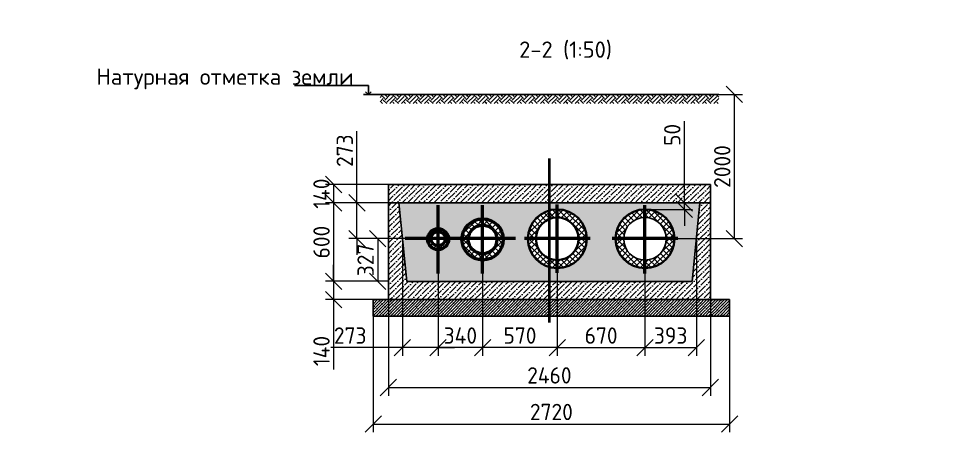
# Model space of a CAD drawing. Header units: metres. Extents: x 1981 to 7362, y 1229 to 3678.
# Drawn here: x 3221.1 to 3364.4, y 2444.3 to 2507.5 of the extents above; entities that cross this region are included whole.
import ezdxf

# ---------------------------------------------------------------- set-up
doc = ezdxf.new("R2010")
doc.units = ezdxf.units.M
doc.styles.add('-ISOCPEUR-', font='isocpeur.ttf')
doc.styles.add('GOST', font='GOST.shx', dxfattribs={"oblique": 15})
doc.styles.get("Standard").update_dxf_attribs({"font": 'GOST Common.ttf'})
doc.dimstyles.new('М 1 к 50', dxfattribs={"dimtxt": 2.5, "dimasz": 2.5, "dimexe": 1.25, "dimexo": 0, "dimgap": 0.6, "dimtad": 1, "dimdec": 0, "dimlfac": 50, "dimdsep": 46, "dimtxsty": 'GOST', "dimblk": 'OBLIQUE', "dimcen": 0, "dimclrd": 256, "dimclre": 256, "dimclrt": 256, "dimazin": 0, "dimtfac": 1, "dimtdec": 0, "dimtmove": 0, "dimatfit": 1, "dimldrblk": 'NONE', "dimfxl": 1.25, "dimlwd": 20, "dimlwe": 20, "dimarcsym": 1})

# ---------------------------------------------------------------- blocks, each defined once
blk = doc.blocks.new('_Oblique')
at = {"color": 0, "linetype": 'ByBlock', "lineweight": -2}
blk.add_line((-0.5, -0.5), (0.5, 0.5), dxfattribs=at)
blk = doc.blocks.new('*D110')
at = {"lineweight": 20, "transparency": 16777216}
for p, q in [((3277.54, 2464.61), (3277.54, 2449.93)), ((3326.74, 2464.61), (3326.74, 2449.93)), ((3277.54, 2451.18), (3326.74, 2451.18))]:
    blk.add_line(p, q, dxfattribs=at)
at = {"layer": 'Defpoints', "color": 0, "lineweight": 50, "transparency": 16777216}
for p in [(3277.54, 2464.61), (3326.74, 2464.61), (3326.74, 2451.18)]:
    blk.add_point(p, dxfattribs=at)
at = {"lineweight": 20, "transparency": 16777216, "xscale": 2.5, "yscale": 2.5, "zscale": 2.5, "rotation": 180}
blk.add_blockref('_Oblique', (3277.54, 2451.18), dxfattribs=at)
at = {"lineweight": 20, "transparency": 16777216, "xscale": 2.5, "yscale": 2.5, "zscale": 2.5}
blk.add_blockref('_Oblique', (3326.74, 2451.18), dxfattribs=at)
at = {"transparency": 16777216, "insert": (3302.14, 2453.03), "char_height": 2.5, "attachment_point": 5}
blk.add_mtext('2460', dxfattribs=at)
blk = doc.blocks.new('_None')
blk = doc.blocks.new('*D111')
at = {"lineweight": 20, "transparency": 16777216}
for p, q in [((3275.23, 2462.09), (3275.23, 2444.34)), ((3329.66, 2462.09), (3329.66, 2444.34)), ((3275.23, 2445.59), (3329.66, 2445.59))]:
    blk.add_line(p, q, dxfattribs=at)
at = {"layer": 'Defpoints', "color": 0, "lineweight": 50, "transparency": 16777216}
for p in [(3275.23, 2462.09), (3329.66, 2462.09), (3329.66, 2445.59)]:
    blk.add_point(p, dxfattribs=at)
at = {"lineweight": 20, "transparency": 16777216, "xscale": 2.5, "yscale": 2.5, "zscale": 2.5, "rotation": 180}
blk.add_blockref('_Oblique', (3275.23, 2445.59), dxfattribs=at)
at = {"lineweight": 20, "transparency": 16777216, "xscale": 2.5, "yscale": 2.5, "zscale": 2.5}
blk.add_blockref('_Oblique', (3329.66, 2445.59), dxfattribs=at)
at = {"transparency": 16777216, "insert": (3302.44, 2447.44), "char_height": 2.5, "attachment_point": 5}
blk.add_mtext('2720', dxfattribs=at)
blk = doc.blocks.new('*D103')
at = {"lineweight": 20, "transparency": 16777216}
for p, q in [((3272.73, 2479.41), (3272.73, 2490.36)), ((3277.54, 2479.41), (3271.48, 2479.41)), ((3272.73, 2473.94), (3272.73, 2479.41)), ((3280.12, 2473.94), (3271.48, 2473.94)), ((3272.73, 2473.94), (3272.73, 2471.44))]:
    blk.add_line(p, q, dxfattribs=at)
at = {"layer": 'Defpoints', "color": 0, "lineweight": 50, "transparency": 16777216}
for p in [(3272.73, 2479.41), (3277.54, 2479.41), (3280.12, 2473.94)]:
    blk.add_point(p, dxfattribs=at)
at = {"lineweight": 20, "transparency": 16777216, "xscale": 2.5, "yscale": 2.5, "zscale": 2.5}
for p, rotation in [((3272.73, 2479.41), 270), ((3272.73, 2473.94), 90)]:
    blk.add_blockref('_Oblique', p, dxfattribs=dict(at, rotation=rotation))
at = {"transparency": 16777216, "insert": (3270.88, 2487.38), "char_height": 2.5, "attachment_point": 5, "rotation": 90}
blk.add_mtext('273', dxfattribs=at)
blk = doc.blocks.new('*D104')
at = {"lineweight": 20, "transparency": 16777216}
for p, q in [((3280.12, 2473.94), (3274.66, 2473.94)), ((3275.91, 2473.94), (3275.91, 2467.41)), ((3277.54, 2467.41), (3274.66, 2467.41))]:
    blk.add_line(p, q, dxfattribs=at)
at = {"layer": 'Defpoints', "color": 0, "lineweight": 50, "transparency": 16777216}
for p in [(3280.12, 2473.94), (3275.91, 2467.41), (3277.54, 2467.41)]:
    blk.add_point(p, dxfattribs=at)
at = {"lineweight": 20, "transparency": 16777216, "xscale": 2.5, "yscale": 2.5, "zscale": 2.5}
for p, rotation in [((3275.91, 2473.94), 90), ((3275.91, 2467.41), 270)]:
    blk.add_blockref('_Oblique', p, dxfattribs=dict(at, rotation=rotation))
at = {"transparency": 16777216, "insert": (3274.06, 2470.68), "char_height": 2.5, "attachment_point": 5, "rotation": 90}
blk.add_mtext('327', dxfattribs=at)
blk = doc.blocks.new('*D112')
at = {"lineweight": 20, "transparency": 16777216}
for p, q in [((3322.76, 2479.41), (3322.76, 2491.89)), ((3316.74, 2479.41), (3324.01, 2479.41)), ((3322.76, 2478.41), (3322.76, 2479.41)), ((3316.74, 2478.41), (3324.01, 2478.41)), ((3322.76, 2478.41), (3322.76, 2475.91))]:
    blk.add_line(p, q, dxfattribs=at)
at = {"layer": 'Defpoints', "color": 0, "lineweight": 50, "transparency": 16777216}
for p in [(3316.74, 2479.41), (3322.76, 2479.41), (3316.74, 2478.41)]:
    blk.add_point(p, dxfattribs=at)
at = {"lineweight": 20, "transparency": 16777216, "xscale": 2.5, "yscale": 2.5, "zscale": 2.5}
for p, rotation in [((3322.76, 2479.41), 270), ((3322.76, 2478.41), 90)]:
    blk.add_blockref('_Oblique', p, dxfattribs=dict(at, rotation=rotation))
at = {"transparency": 16777216, "insert": (3320.91, 2489.79), "char_height": 2.5, "attachment_point": 5, "rotation": 90}
blk.add_mtext('50', dxfattribs=at)
blk = doc.blocks.new('*D105')
at = {"lineweight": 20, "transparency": 16777216}
for p, q in [((3317.14, 2495.97), (3331.64, 2495.97)), ((3330.39, 2473.94), (3330.39, 2495.97)), ((3321.75, 2473.94), (3331.64, 2473.94))]:
    blk.add_line(p, q, dxfattribs=at)
at = {"layer": 'Defpoints', "color": 0, "lineweight": 50, "transparency": 16777216}
for p in [(3317.14, 2495.97), (3330.39, 2495.97), (3321.75, 2473.94)]:
    blk.add_point(p, dxfattribs=at)
at = {"lineweight": 20, "transparency": 16777216, "xscale": 2.5, "yscale": 2.5, "zscale": 2.5}
for p, rotation in [((3330.39, 2495.97), 90), ((3330.39, 2473.94), 270)]:
    blk.add_blockref('_Oblique', p, dxfattribs=dict(at, rotation=rotation))
at = {"transparency": 16777216, "insert": (3328.54, 2484.96), "char_height": 2.5, "attachment_point": 5, "rotation": 90}
blk.add_mtext('2000', dxfattribs=at)
blk = doc.blocks.new('*D106')
at = {"lineweight": 20, "transparency": 16777216}
for p, q in [((3277.54, 2482.21), (3267.93, 2482.21)), ((3269.18, 2482.21), (3269.18, 2479.41)), ((3277.54, 2479.41), (3267.93, 2479.41))]:
    blk.add_line(p, q, dxfattribs=at)
at = {"layer": 'Defpoints', "color": 0, "lineweight": 50, "transparency": 16777216}
for p in [(3277.54, 2482.21), (3269.18, 2479.41), (3277.54, 2479.41)]:
    blk.add_point(p, dxfattribs=at)
at = {"lineweight": 20, "transparency": 16777216, "xscale": 2.5, "yscale": 2.5, "zscale": 2.5}
for p, rotation in [((3269.18, 2482.21), 90), ((3269.18, 2479.41), 270)]:
    blk.add_blockref('_Oblique', p, dxfattribs=dict(at, rotation=rotation))
at = {"transparency": 16777216, "insert": (3267.33, 2480.81), "char_height": 2.5, "attachment_point": 5, "rotation": 90}
blk.add_mtext('140', dxfattribs=at)
blk = doc.blocks.new('*D102')
at = {"lineweight": 20, "transparency": 16777216}
for p, q in [((3275.66, 2479.41), (3267.93, 2479.41)), ((3269.18, 2479.41), (3269.18, 2467.41)), ((3275.66, 2467.41), (3267.93, 2467.41))]:
    blk.add_line(p, q, dxfattribs=at)
at = {"layer": 'Defpoints', "color": 0, "lineweight": 50, "transparency": 16777216}
for p in [(3275.66, 2479.41), (3269.18, 2467.41), (3275.66, 2467.41)]:
    blk.add_point(p, dxfattribs=at)
at = {"lineweight": 20, "transparency": 16777216, "xscale": 2.5, "yscale": 2.5, "zscale": 2.5}
for p, rotation in [((3269.18, 2479.41), 90), ((3269.18, 2467.41), 270)]:
    blk.add_blockref('_Oblique', p, dxfattribs=dict(at, rotation=rotation))
at = {"transparency": 16777216, "insert": (3267.33, 2473.41), "char_height": 2.5, "attachment_point": 5, "rotation": 90}
blk.add_mtext('600', dxfattribs=at)
blk = doc.blocks.new('*D107')
at = {"lineweight": 20, "transparency": 16777216}
for p, q in [((3269.18, 2467.41), (3269.18, 2469.91)), ((3275.91, 2467.41), (3267.93, 2467.41)), ((3269.18, 2467.41), (3269.18, 2464.61)), ((3275.91, 2464.61), (3267.93, 2464.61)), ((3269.18, 2464.61), (3269.18, 2453.91))]:
    blk.add_line(p, q, dxfattribs=at)
at = {"layer": 'Defpoints', "color": 0, "lineweight": 50, "transparency": 16777216}
for p in [(3275.91, 2467.41), (3269.18, 2464.61), (3275.91, 2464.61)]:
    blk.add_point(p, dxfattribs=at)
at = {"lineweight": 20, "transparency": 16777216, "xscale": 2.5, "yscale": 2.5, "zscale": 2.5}
for p, rotation in [((3269.18, 2467.41), 270), ((3269.18, 2464.61), 90)]:
    blk.add_blockref('_Oblique', p, dxfattribs=dict(at, rotation=rotation))
at = {"transparency": 16777216, "insert": (3267.33, 2456.76), "char_height": 2.5, "attachment_point": 5, "rotation": 90}
blk.add_mtext('140', dxfattribs=at)
blk = doc.blocks.new('*D108')
at = {"lineweight": 20, "transparency": 16777216}
for p, q in [((3291.94, 2473.94), (3291.94, 2456.02)), ((3303.34, 2473.91), (3303.34, 2456.02)), ((3303.34, 2457.27), (3291.94, 2457.27))]:
    blk.add_line(p, q, dxfattribs=at)
at = {"layer": 'Defpoints', "color": 0, "lineweight": 50, "transparency": 16777216}
for p in [(3291.94, 2473.94), (3303.34, 2473.91), (3291.94, 2457.27)]:
    blk.add_point(p, dxfattribs=at)
at = {"lineweight": 20, "transparency": 16777216, "xscale": 2.5, "yscale": 2.5, "zscale": 2.5, "rotation": 180}
blk.add_blockref('_Oblique', (3291.94, 2457.27), dxfattribs=at)
at = {"lineweight": 20, "transparency": 16777216, "xscale": 2.5, "yscale": 2.5, "zscale": 2.5}
blk.add_blockref('_Oblique', (3303.34, 2457.27), dxfattribs=at)
at = {"transparency": 16777216, "insert": (3297.64, 2459.12), "char_height": 2.5, "attachment_point": 5}
blk.add_mtext('570', dxfattribs=at)
blk = doc.blocks.new('*D109')
at = {"lineweight": 20, "transparency": 16777216}
for p, q in [((3285.14, 2473.94), (3285.14, 2456.02)), ((3291.94, 2473.94), (3291.94, 2456.02)), ((3291.94, 2457.27), (3285.14, 2457.27))]:
    blk.add_line(p, q, dxfattribs=at)
at = {"layer": 'Defpoints', "color": 0, "lineweight": 50, "transparency": 16777216}
for p in [(3285.14, 2473.94), (3291.94, 2473.94), (3285.14, 2457.27)]:
    blk.add_point(p, dxfattribs=at)
at = {"lineweight": 20, "transparency": 16777216, "xscale": 2.5, "yscale": 2.5, "zscale": 2.5, "rotation": 180}
blk.add_blockref('_Oblique', (3285.14, 2457.27), dxfattribs=at)
at = {"lineweight": 20, "transparency": 16777216, "xscale": 2.5, "yscale": 2.5, "zscale": 2.5}
blk.add_blockref('_Oblique', (3291.94, 2457.27), dxfattribs=at)
at = {"transparency": 16777216, "insert": (3288.54, 2459.12), "char_height": 2.5, "attachment_point": 5}
blk.add_mtext('340', dxfattribs=at)
blk = doc.blocks.new('*D151')
at = {"lineweight": 20, "transparency": 16777216}
for p, q in [((3303.34, 2473.91), (3303.34, 2456.02)), ((3316.74, 2473.94), (3316.74, 2456.02)), ((3303.34, 2457.27), (3316.74, 2457.27))]:
    blk.add_line(p, q, dxfattribs=at)
at = {"layer": 'Defpoints', "color": 0, "lineweight": 50, "transparency": 16777216}
for p in [(3303.34, 2473.91), (3316.74, 2473.94), (3316.74, 2457.27)]:
    blk.add_point(p, dxfattribs=at)
at = {"lineweight": 20, "transparency": 16777216, "xscale": 2.5, "yscale": 2.5, "zscale": 2.5, "rotation": 180}
blk.add_blockref('_Oblique', (3303.34, 2457.27), dxfattribs=at)
at = {"lineweight": 20, "transparency": 16777216, "xscale": 2.5, "yscale": 2.5, "zscale": 2.5}
blk.add_blockref('_Oblique', (3316.74, 2457.27), dxfattribs=at)
at = {"transparency": 16777216, "insert": (3310.04, 2459.12), "char_height": 2.5, "attachment_point": 5}
blk.add_mtext('670', dxfattribs=at)
blk = doc.blocks.new('*D152')
at = {"lineweight": 20, "transparency": 16777216}
for p, q in [((3279.68, 2473.94), (3279.68, 2456.02)), ((3285.14, 2473.85), (3285.14, 2456.02)), ((3279.68, 2457.27), (3268.73, 2457.27)), ((3285.14, 2457.27), (3279.68, 2457.27)), ((3285.14, 2457.27), (3287.64, 2457.27))]:
    blk.add_line(p, q, dxfattribs=at)
at = {"layer": 'Defpoints', "color": 0, "lineweight": 50, "transparency": 16777216}
for p in [(3279.68, 2473.94), (3285.14, 2473.85), (3279.68, 2457.27)]:
    blk.add_point(p, dxfattribs=at)
at = {"lineweight": 20, "transparency": 16777216, "xscale": 2.5, "yscale": 2.5, "zscale": 2.5}
blk.add_blockref('_Oblique', (3279.68, 2457.27), dxfattribs=at)
at = {"lineweight": 20, "transparency": 16777216, "xscale": 2.5, "yscale": 2.5, "zscale": 2.5, "rotation": 180}
blk.add_blockref('_Oblique', (3285.14, 2457.27), dxfattribs=at)
at = {"transparency": 16777216, "insert": (3271.71, 2459.12), "char_height": 2.5, "attachment_point": 5}
blk.add_mtext('273', dxfattribs=at)
blk = doc.blocks.new('*D153')
at = {"lineweight": 20, "transparency": 16777216}
for p, q in [((3316.74, 2473.94), (3316.74, 2456.02)), ((3324.59, 2473.94), (3324.59, 2456.02)), ((3316.74, 2457.27), (3324.59, 2457.27))]:
    blk.add_line(p, q, dxfattribs=at)
at = {"layer": 'Defpoints', "color": 0, "lineweight": 50, "transparency": 16777216}
for p in [(3316.74, 2473.94), (3324.59, 2473.94), (3324.59, 2457.27)]:
    blk.add_point(p, dxfattribs=at)
at = {"lineweight": 20, "transparency": 16777216, "xscale": 2.5, "yscale": 2.5, "zscale": 2.5, "rotation": 180}
blk.add_blockref('_Oblique', (3316.74, 2457.27), dxfattribs=at)
at = {"lineweight": 20, "transparency": 16777216, "xscale": 2.5, "yscale": 2.5, "zscale": 2.5}
blk.add_blockref('_Oblique', (3324.59, 2457.27), dxfattribs=at)
at = {"transparency": 16777216, "insert": (3320.66, 2459.12), "char_height": 2.5, "attachment_point": 5}
blk.add_mtext('393', dxfattribs=at)

msp = doc.modelspace()

# ---------------------------------------------------------------- hatches: boundary and pattern name
h = msp.add_hatch()
h.set_pattern_fill('EARTH', color=256, scale=5, angle=45, style=0)
h.set_pattern_definition([(45, (-23624.2267, 119244.8546), (0, 1.767766953), [1.25, -1.25]), (45, (-23624.5582, 119245.186), (0, 1.767766953), [1.25, -1.25]), (45, (-23624.8896, 119245.5175), (0, 1.767766953), [1.25, -1.25]), (135, (-23624.8896, 119245.7385), (-1.767766953, 2e-16), [1.25, -1.25]), (135, (-23624.5582, 119246.0699), (-1.767766953, 2e-16), [1.25, -1.25]), (135, (-23624.2267, 119246.4014), (-1.767766953, 2e-16), [1.25, -1.25])])
h.paths.add_polyline_path([(3325.759, 2495.966), (3328.029, 2495.966), (3328.029, 2494.577), (3324.459, 2494.577)])
h.paths.add_polyline_path([(3316.544, 2495.966), (3325.759, 2495.966), (3324.459, 2494.577), (3316.544, 2494.577)])
h.paths.add_polyline_path([(3307.329, 2495.966), (3316.544, 2495.966), (3316.544, 2494.577), (3308.63, 2494.577)])
h.paths.add_polyline_path([(3276.272, 2495.966), (3307.329, 2495.966), (3308.63, 2494.577), (3276.272, 2494.577)])
at = {"lineweight": 20}
h = msp.add_hatch(dxfattribs=at)
h.set_pattern_fill('ANSI36', color=256, scale=0.18)
h.set_pattern_definition([(45, (3139.8653, 2548.95214), (0.3030836, 1.1113067), [1.42875, -0.28575, 0, -0.28575])])
h.paths.add_polyline_path([(3326.736, 2482.209), (3277.536, 2482.209), (3277.536, 2479.409), (3326.736, 2479.409)])
h.paths.add_polyline_path([(3279.136, 2479.409), (3277.536, 2479.409), (3277.536, 2464.609), (3326.736, 2464.609), (3326.736, 2479.409), (3325.136, 2479.409), (3323.936, 2467.409), (3280.336, 2467.409)])
h = msp.add_hatch()
h.set_pattern_fill('AR-SAND', color=256, scale=0.047)
h.paths.add_polyline_path([(3140.136, 2479.409), (3094.136, 2479.409), (3095.336, 2467.409), (3138.936, 2467.409)])
h.paths.add_polyline_path([(3101.733, 2473.944), (3103.788, 2473.944, -0.9795234), (3110.086, 2473.813, -1), (3103.786, 2473.813, -0.0103442), (3103.788, 2473.944), (3101.917, 2473.944), (3101.733, 2473.944, -0.0149739), (3101.736, 2473.848, -1), (3098.536, 2473.848, -0.970494)], flags=16)
h.paths.add_polyline_path([(3101.236, 2473.933, -1), (3099.036, 2473.933, -1)], flags=0)
h.paths.add_polyline_path([(3109.126, 2473.813, -1), (3104.746, 2473.813, -1)], flags=0)
h.paths.add_polyline_path([(3122.836, 2473.909, -1), (3113.836, 2473.909, -1)], flags=16)
h.paths.add_polyline_path([(3121.586, 2473.909, -1), (3115.086, 2473.909, -1)], flags=0)
h.paths.add_polyline_path([(3136.236, 2473.909, -1), (3127.236, 2473.909, -1)], flags=16)
h.paths.add_polyline_path([(3134.986, 2473.909, -1), (3128.486, 2473.909, -1)], flags=0)
h.paths.add_polyline_path([(3325.136, 2479.409), (3279.136, 2479.409), (3280.336, 2467.409), (3323.936, 2467.409)])
h.paths.add_polyline_path([(3286.733, 2473.944), (3288.788, 2473.944, -0.9795234), (3295.086, 2473.813, -1), (3288.786, 2473.813, -0.0103442), (3288.788, 2473.944), (3286.917, 2473.944), (3286.733, 2473.944, -0.0149739), (3286.736, 2473.848, -1), (3283.536, 2473.848, -0.970494)], flags=16)
h.paths.add_polyline_path([(3286.236, 2473.933, -1), (3284.036, 2473.933, -1)], flags=0)
h.paths.add_polyline_path([(3294.126, 2473.813, -1), (3289.746, 2473.813, -1)], flags=0)
h.paths.add_polyline_path([(3298.836, 2473.944), (3300.086, 2473.944, -0.4111054), (3303.336, 2477.159), (3303.336, 2478.409, 0.4119681)], flags=0)
h.paths.add_polyline_path([(3307.836, 2473.909, -1), (3298.836, 2473.909, -1)], flags=16)
h.paths.add_polyline_path([(3312.236, 2473.944), (3313.486, 2473.944, -0.4111054), (3316.736, 2477.159), (3316.736, 2478.409, 0.4119681)], flags=0)
h.paths.add_polyline_path([(3321.236, 2473.909, -1), (3312.236, 2473.909, -1)], flags=16)
at = {"lineweight": 25, "ltscale": 0.5}
h = msp.add_hatch(dxfattribs=at)
h.set_pattern_fill('ANSI37', scale=0.2)
h.set_pattern_definition([(45, (3115.76056, 2446.9889), (-0.4490128, 0.4490128), []), (135, (3115.76056, 2446.9889), (-0.4490128, -0.4490128), [])])
edge = h.paths.add_edge_path()
edge.add_arc((3303.336, 2473.909), 4.5, 0, 360)
edge = h.paths.add_edge_path(flags=17)
edge.add_arc((3303.336, 2473.909), 3.25, 0, 360)
h = msp.add_hatch(dxfattribs=at)
h.set_pattern_fill('ANSI37', scale=0.2)
h.set_pattern_definition([(45, (3129.16056, 2446.9889), (-0.4490128, 0.4490128), []), (135, (3129.16056, 2446.9889), (-0.4490128, -0.4490128), [])])
edge = h.paths.add_edge_path()
edge.add_arc((3316.736, 2473.909), 4.5, 0, 360)
edge = h.paths.add_edge_path(flags=17)
edge.add_arc((3316.736, 2473.909), 3.25, 0, 360)
h = msp.add_hatch(dxfattribs=at)
h.set_pattern_fill('ANSI37', scale=0.2)
h.set_pattern_definition([(45, (3144.3659, 2446.8931), (-0.4490128, 0.4490128), []), (135, (3144.3659, 2446.8931), (-0.4490128, -0.4490128), [])])
edge = h.paths.add_edge_path()
edge.add_arc((3291.951, 2473.813), 3.15, 0, 360)
edge = h.paths.add_edge_path(flags=16)
edge.add_arc((3291.951, 2473.813), 2.19, 0, 360)
h = msp.add_hatch(dxfattribs=at)
h.set_pattern_fill('ANSI37', scale=0.2)
h.set_pattern_definition([(45, (3151.15046, 2446.92764), (-0.4490128, 0.4490128), []), (135, (3151.15046, 2446.92764), (-0.4490128, -0.4490128), [])])
edge = h.paths.add_edge_path()
edge.add_arc((3285.136, 2473.848), 1.6, 180, 540, ccw=False)
edge = h.paths.add_edge_path(flags=17)
edge.add_arc((3285.136, 2473.848), 1.1, 180, 540, ccw=False)
at = {"ltscale": 50}
h = msp.add_hatch(dxfattribs=at)
h.set_pattern_fill('ANSI35', scale=0.1)
h.set_pattern_definition([(45, (3129.56056, 2445.7889), (-0.4490128, 0.4490128), []), (45, (3130.0096, 2445.7889), (-0.4490128, 0.4490128), [0.79375, -0.15875, 0, -0.15875])])
h.paths.add_polyline_path([(3329.659, 2462.094), (3329.659, 2464.609), (3275.229, 2464.609), (3275.229, 2462.094)])

# ---------------------------------------------------------------- linework, layer by layer
at = {"color": 0}
msp.add_line((3274.487, 2497.325), (3263.18, 2497.325), dxfattribs=at)
for p, q in [((3274.487, 2495.966), (3274.487, 2497.325)), ((3276.202, 2495.966), (3273.741, 2495.966)), ((3274.063, 2496.391), (3274.487, 2495.966)), ((3274.911, 2496.391), (3274.487, 2495.966)), ((3276.202, 2495.966), (3328.029, 2495.966))]:
    msp.add_line(p, q)
at = {"color": 3, "lineweight": 40, "ltscale": 0.5}
msp.add_line((3302.136, 2461.113), (3302.136, 2486.199), dxfattribs=at)
at = {"color": 1, "linetype": 'ByBlock'}
for p, q in [((3277.536, 2464.609), (3277.536, 2479.409)), ((3277.536, 2479.409), (3279.136, 2479.409)), ((3280.336, 2467.409), (3279.136, 2479.409)), ((3323.936, 2467.409), (3325.136, 2479.409)), ((3326.736, 2479.409), (3325.136, 2479.409)), ((3326.736, 2464.609), (3326.736, 2479.409)), ((3280.336, 2467.409), (3323.936, 2467.409)), ((3277.536, 2464.609), (3326.736, 2464.609))]:
    msp.add_line(p, q, dxfattribs=at)
at = {"lineweight": 50, "ltscale": 0.5}
for p, q in [((3285.136, 2468.627), (3285.136, 2479.069)), ((3291.936, 2468.592), (3291.936, 2479.034)), ((3303.336, 2468.688), (3303.336, 2479.13)), ((3316.736, 2468.592), (3316.736, 2479.034)), ((3290.154, 2473.944), (3280.117, 2473.944)), ((3296.954, 2473.944), (3286.917, 2473.944)), ((3308.354, 2473.944), (3298.317, 2473.944)), ((3321.754, 2473.944), (3311.717, 2473.944))]:
    msp.add_line(p, q, dxfattribs=at)
at = {"color": 1, "linetype": 'ByBlock'}
msp.add_lwpolyline([(3277.536, 2482.209), (3326.736, 2482.209), (3326.736, 2479.409), (3277.536, 2479.409)], close=True, dxfattribs=at)
msp.add_lwpolyline([(3329.659, 2464.609), (3275.229, 2464.609), (3275.229, 2462.094), (3329.659, 2462.094)], close=True)
at = {"color": 5, "lineweight": 35}
for centre, radius in [((3303.336, 2473.909), 4.5), ((3303.336, 2473.909), 4.5), ((3303.336, 2473.909), 3.25), ((3316.736, 2473.909), 4.5)]:
    msp.add_circle(centre, radius, dxfattribs=at)
for radius in [4.5, 3.25]:
    msp.add_circle((3316.736, 2473.909), radius)
at = {"color": 4, "lineweight": 50}
for radius in [3.15, 2.19]:
    msp.add_circle((3291.936, 2473.813), radius, dxfattribs=at)
at = {"color": 6, "lineweight": 50}
for centre, radius in [((3285.136, 2473.848), 1.6), ((3285.136, 2473.933), 1.1)]:
    msp.add_circle(centre, radius, dxfattribs=at)

# ---------------------------------------------------------------- texts
at = {"color": 0, "style": '-ISOCPEUR-'}
msp.add_text('2-2 (1:50)', height=2.5, dxfattribs=at).set_placement((3297.518, 2501.577, 1.966))
at = {"lineweight": 25, "style": '-ISOCPEUR-'}
msp.add_text('Натурная отметка земли', height=2.5, dxfattribs=at).set_placement((3232.926, 2497.446))

# ---------------------------------------------------------------- dimensions: what is measured, and where the dimension line sits
dim = msp.add_linear_dim(base=(3330.386, 2495.966), p1=(3321.754, 2473.944), p2=(3317.136, 2495.966), angle=90, text='2000', dimstyle='М 1 к 50', override={"dimtxt": 2.5, "dimtxsty": 'Standard'})
dim.commit()
dim.dimension.update_dxf_attribs({"geometry": '*D105', "text_midpoint": (3328.536, 2484.955)})
for base, p1, p2, override, picture, middle in [((3322.761, 2479.409), (3316.736, 2478.409), (3316.736, 2479.409), {"dimtxsty": 'Standard'}, '*D112', (3322.761, 2489.785)), ((3269.184, 2479.409), (3277.536, 2482.209), (3277.536, 2479.409), {"dimtxt": 2.5, "dimtxsty": 'Standard'}, '*D106', (3269.184, 2480.809)), ((3269.184, 2467.409), (3275.658, 2479.409), (3275.658, 2467.409), {"dimtxt": 2.5, "dimtxsty": 'Standard'}, '*D102', (3269.184, 2473.409))]:
    dim = msp.add_linear_dim(base=base, p1=p1, p2=p2, angle=90, dimstyle='М 1 к 50', override=override)
    dim.commit()
    dim.dimension.update_dxf_attribs({"geometry": picture, "text_midpoint": middle, "dimtype": 160})
for base, p1, p2, picture, middle in [((3272.735, 2479.409), (3280.117, 2473.944), (3277.536, 2479.409), '*D103', (3270.885, 2487.384)), ((3275.908, 2467.409), (3280.117, 2473.944), (3277.536, 2467.409), '*D104', (3274.058, 2470.676)), ((3269.184, 2464.609), (3275.908, 2467.409), (3275.908, 2464.609), '*D107', (3267.334, 2456.759))]:
    dim = msp.add_linear_dim(base=base, p1=p1, p2=p2, angle=90, dimstyle='М 1 к 50', override={"dimtxt": 2.5, "dimtxsty": 'Standard'})
    dim.commit()
    dim.dimension.update_dxf_attribs({"geometry": picture, "text_midpoint": middle})
for base, p1, p2, override, picture, middle in [((3279.682, 2457.272), (3285.136, 2473.848), (3279.682, 2473.944), {"dimtxsty": 'Standard'}, '*D152', (3271.707, 2459.122)), ((3285.136, 2457.272), (3291.936, 2473.944), (3285.136, 2473.944), {"dimtxt": 2.5, "dimtxsty": 'Standard'}, '*D109', (3288.536, 2459.122)), ((3291.936, 2457.272), (3303.336, 2473.909), (3291.936, 2473.944), {"dimtxt": 2.5, "dimtxsty": 'Standard'}, '*D108', (3297.636, 2459.122)), ((3316.736, 2457.272), (3303.336, 2473.909), (3316.736, 2473.944), {"dimtxsty": 'Standard'}, '*D151', (3310.036, 2459.122)), ((3324.589, 2457.272), (3316.736, 2473.944), (3324.589, 2473.944), {"dimtxsty": 'Standard'}, '*D153', (3320.662, 2459.122)), ((3326.736, 2451.185), (3277.536, 2464.609), (3326.736, 2464.609), {"dimtxt": 2.5, "dimtxsty": 'Standard'}, '*D110', (3302.136, 2453.035))]:
    dim = msp.add_linear_dim(base=base, p1=p1, p2=p2, dimstyle='М 1 к 50', override=override)
    dim.commit()
    dim.dimension.update_dxf_attribs({"geometry": picture, "text_midpoint": middle})
dim = msp.add_linear_dim(base=(3329.659, 2445.592), p1=(3275.229, 2462.094), p2=(3329.659, 2462.094), text='2720', dimstyle='М 1 к 50', override={"dimtxt": 2.5, "dimtxsty": 'Standard'})
dim.commit()
dim.dimension.update_dxf_attribs({"geometry": '*D111', "text_midpoint": (3302.444, 2445.592), "dimtype": 160})

doc.saveas('drawing.dxf')
